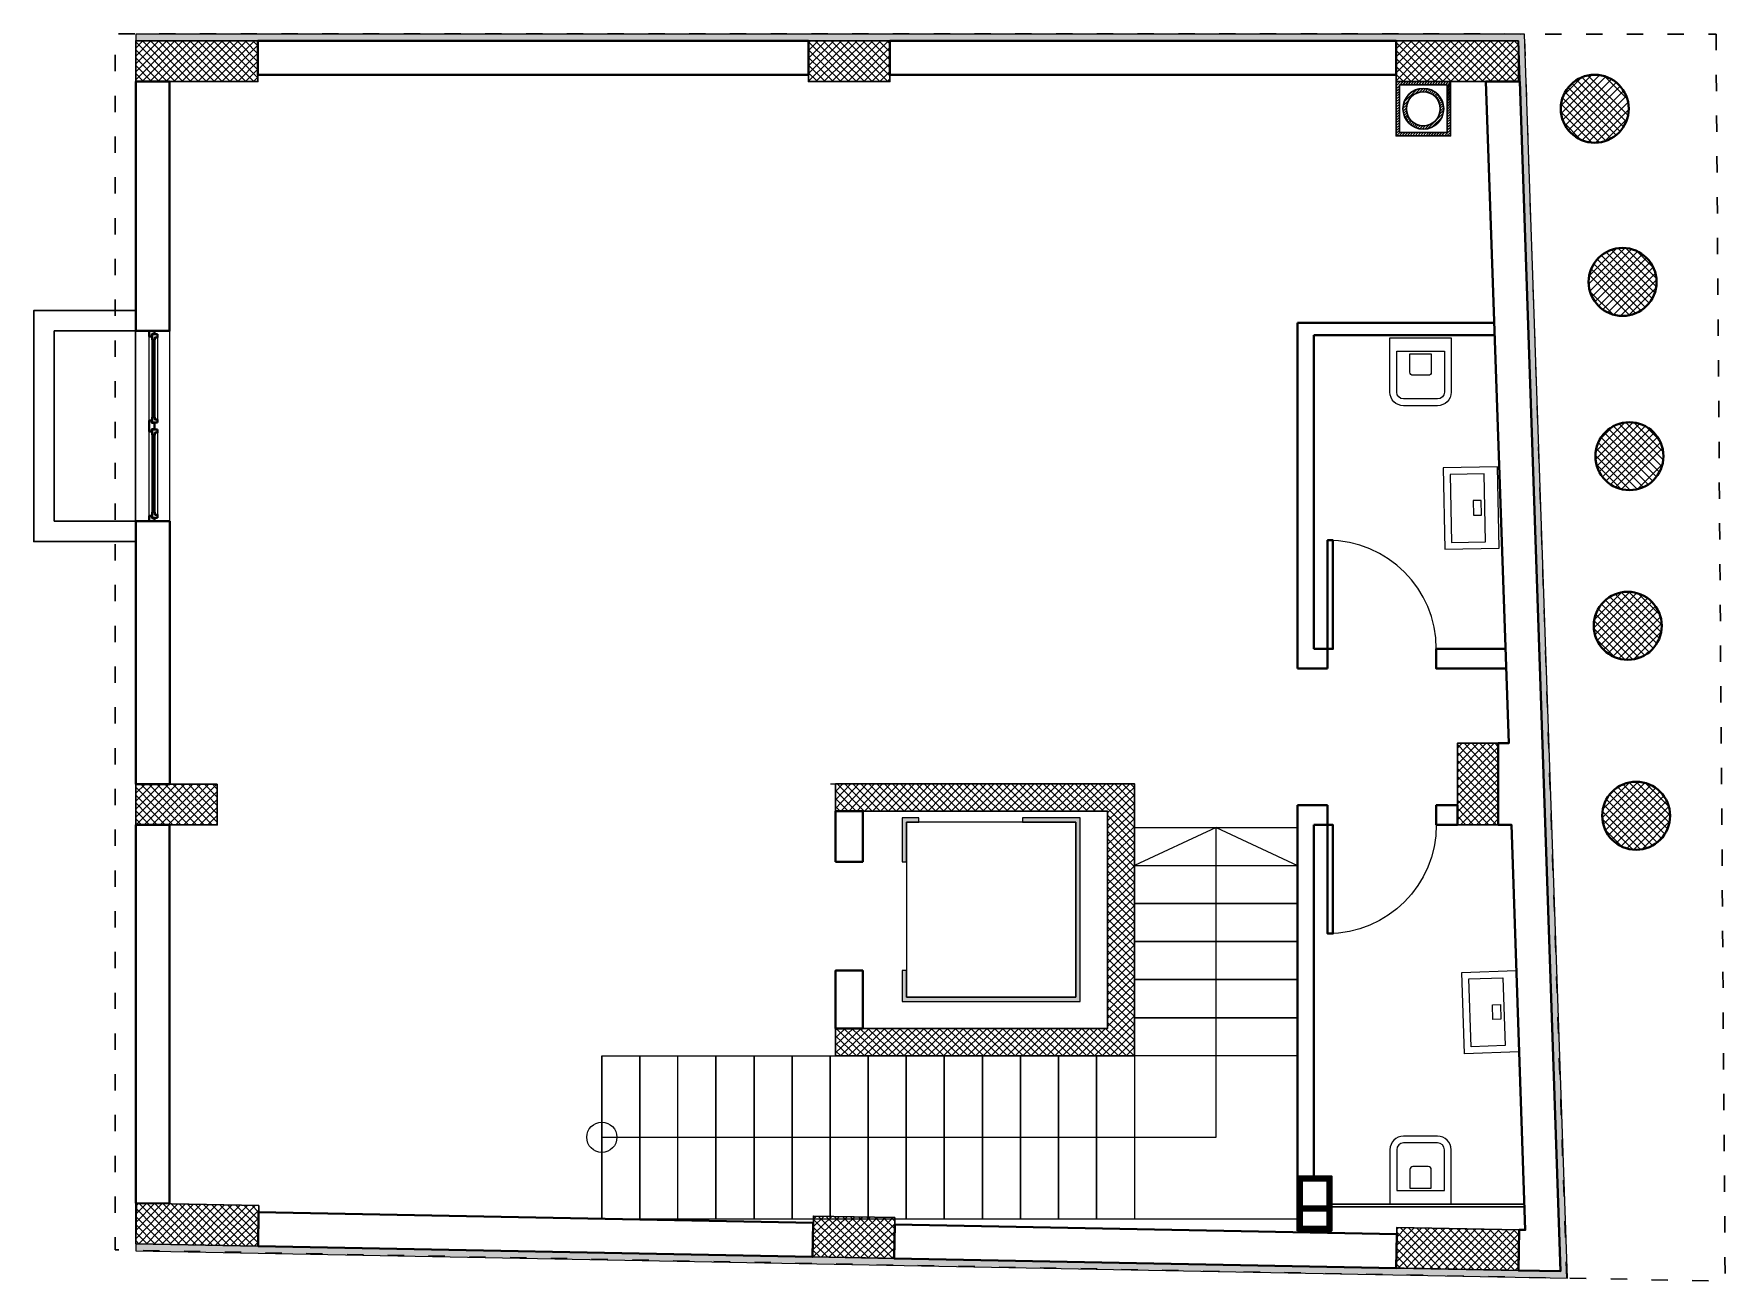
# Model space of a CAD drawing. Header units: metres. Extents: x 7512513 to 7512652, y 4692061 to 4692114.
# Drawn here: x 7512639.33 to 7512651.78, y 4692061.79 to 4692070.97 of the extents above; entities that cross this region are included whole.
import ezdxf

# ---------------------------------------------------------------- set-up
doc = ezdxf.new("R2010")
doc.units = ezdxf.units.M
doc.linetypes.add('ACAD_ISO03W100', pattern=[30, 12, -18])
for name, color, linetype, lineweight in [('0_Pen_No__1', 7, 'Continuous', 13), ('AA DIM', 251, 'Continuous', 5), ('AA MURET', 7, 'Continuous', 40), ('AA SHTYLLAT', 1, 'Continuous', 30), ('AAAA Muret', 250, 'Continuous', 40), ('Alumini', 251, 'Continuous', 40), ('betoni', 8, 'Continuous', 0), ('Dimensionet', 7, 'Continuous', 5), ('Muret', 7, 'Continuous', 40), ('Structural - Bearing_Pen_No__1', 7, 'Continuous', 13), ('Structural - Bearing_Pen_No__41', 7, 'Continuous', 25), ('XHami', 142, 'Continuous', 30)]:
    doc.layers.add(name, color=color, linetype=linetype, lineweight=lineweight)
pattern_1 = [(135, (-244766.9208745529, 428133.8312742143), (-2.916815472394509, -2.916815472394509), []), (225, (-244766.9208745529, 428133.8312742143), (2.916815472394508, -2.916815472394509), [])]
pattern_2 = [(45, (-244573.3968616643, 422160.7496063842), (-0.9722718241315029, 0.9722718241315029), [])]

# ---------------------------------------------------------------- blocks, each defined once
blk = doc.blocks.new('A$C689f42cd')
at = {"layer": 'XHami', "lineweight": 9}
for points in [[(0, 44.99996523324808), (0, -3.476675192359835e-05), (40, -3.476675192359835e-05, 0.414213562373095), (50, 9.999965233248076), (50, 34.99996523324808, 0.414213562373095), (40, 44.99996523324808)], [(10, 39.99996523324808), (10, 4.999965233248076), (40, 4.999965233248076, 0.4142135623730951), (45, 9.999965233248076), (45, 34.99996523324808, 0.4142135623730951), (40, 39.99996523324808)], [(11.80780048283486, 30.39880656804598), (11.80780048283486, 14.60112389845017), (25.34867134248634, 14.60112389845017, 0.4142135623730951), (27.60548315243068, 16.85793570839223), (27.60548315243068, 28.14199475810369, 0.4142135623730951), (25.34867134248634, 30.39880656804598)]]:
    blk.add_lwpolyline(points, format="xyb", close=True, dxfattribs=at)
blk = doc.blocks.new('A$C64b78965')
at = {"layer": 'Alumini'}
blk.add_lwpolyline([(6.503605254692957e-05, -9.82258643489331e-06), (6.503605254692957e-05, 79.99999017741357), (4.000065036052547, 79.99999017741357), (4.000065036052547, -9.82258643489331e-06)], close=True, dxfattribs=at)
at = {"layer": 'Alumini', "lineweight": 5}
blk.add_arc((6.503605254692957e-05, -9.82258643489331e-06), 80, 0, 90, dxfattribs=at)
blk = doc.blocks.new('A$C462e33df')
at = {"lineweight": 5}
h = blk.add_hatch(dxfattribs=at)
h.set_pattern_fill('ANSI31', color=256, scale=5)
h.set_pattern_definition([(45, (0, 0), (-0.4419417382415922, 0.4419417382415922), [])])
h.paths.add_polyline_path([(22, 17.92810057674069), (3, 17.92810057674069), (3, 37), (22, 37)], flags=16)
h.paths.add_polyline_path([(3, 14.92810057674069), (22, 14.92810057674069), (22, 3), (3, 3)], flags=16)
h.paths.add_polyline_path([(0, 0), (0, 40), (25, 40), (25, 0)])
at = {"layer": 'AA MURET'}
for points in [[(0, 0), (0, 40), (25, 40), (25, 0)], [(22, 17.92810057674069), (3, 17.92810057674069), (3, 37), (22, 37)], [(3, 14.92810057674069), (22, 14.92810057674069), (22, 3), (3, 3)]]:
    blk.add_lwpolyline(points, close=True, dxfattribs=at)
blk = doc.blocks.new('A$Cd8f2142d')
at = {"layer": 'XHami', "lineweight": 13}
blk.add_lwpolyline([(3.883446333929896e-05, 39.99999170249794), (60.00003883446334, 39.99999170249794), (60.00003883446334, -8.297502063214779e-06), (3.883446333929896e-05, -8.29767668619752e-06), (3.883446333929896e-05, 39.99999170249794)], dxfattribs=at)
for points in [[(55.00003883446334, 9.999991702497937), (5.000038834463339, 9.999991702497937), (5.000038834463339, 34.99999170249794), (55.00003883446334, 34.99999170249794)], [(24.58516224866617, 12.42611040489282), (24.58516224866617, 18.41060738987289), (35.41491542026051, 18.41060738987289), (35.41491542026051, 12.42611040489282)]]:
    blk.add_lwpolyline(points, close=True, dxfattribs=at)
blk = doc.blocks.new('A$C89e6d6e4')
at = {"layer": 'AA DIM'}
blk.add_lwpolyline([(-8.912562043406069e-05, 140.0000378796831), (24.99991087437957, 140.0000378796831)], dxfattribs=at)
at = {"layer": 'Alumini'}
for points in [[(8.799130662431708, 137.4915174691705), (12.79913066243171, 137.4915174691705), (12.79913066243171, 133.4915174691705), (10.79913066243171, 133.4915174691705), (10.79913066243171, 135.2366945336107), (8.799130662431708, 135.2366945336107)], [(10.99991087437957, 140.0000378796831), (14.99991087437957, 140.0000378796831), (14.99991087437957, 136.0000378796831), (12.99991087437957, 136.0000378796831), (12.99991087437957, 137.7452149441233), (10.99991087437957, 137.7452149441233)], [(8.799130662431708, 72.50855250860332), (12.79913066243171, 72.50855250860332), (12.79913066243171, 76.50855250860332), (10.79913066243171, 76.50855250860332), (10.79913066243171, 74.7633754441049), (8.799130662431708, 74.7633754441049)], [(8.799130662431708, 67.49151168757817), (12.79913066243171, 67.49151168757817), (12.79913066243171, 63.49151168757817), (10.79913066243171, 63.49151168757817), (10.79913066243171, 65.23668875201838), (8.799130662431708, 65.23668875201838)], [(8.799130662519019, 2.508546726836357), (12.79913066251902, 2.508546726836357), (12.79913066251902, 6.508546726836357), (10.79913066251902, 6.508546726836357), (10.79913066251902, 4.763369662337936), (8.799130662519019, 4.763369662337936)], [(10.99991087446688, 2.631632378324866e-05), (14.99991087446688, 2.631632378324866e-05), (14.99991087446688, 4.000026316323783), (12.99991087446688, 4.000026316323783), (12.99991087446688, 2.254849251825362), (10.99991087446688, 2.254849251825362)]]:
    blk.add_lwpolyline(points, close=True, dxfattribs=at)
at = {"layer": 'Alumini', "lineweight": 5}
for points in [[(10.79913066243171, 74.7633754441049), (8.799130662431708, 74.7633754441049), (8.799130662431708, 135.2366945336107), (10.79913066243171, 135.2366945336107)], [(10.79913066243171, 133.4915174691705), (12.79913066243171, 133.4915174691705), (12.79913066243171, 76.50855250860332), (10.79913066243171, 76.50855250860332)], [(14.99991087437957, 74.00003209809074), (12.99991087437957, 74.00003209809074), (12.99991087437957, 136.0000378796831), (14.99991087437957, 136.0000378796831)], [(10.79913066251902, 4.763369662337936), (8.799130662519019, 4.763369662337936), (8.799130662431708, 65.23668875201838), (10.79913066243171, 65.23668875201838)], [(10.79913066243171, 63.49151168757817), (12.79913066243171, 63.49151168757817), (12.79913066251902, 6.508546726836357), (10.79913066251902, 6.508546726836357)], [(14.99991087446688, 4.000026316323783), (12.99991087446688, 4.000026316323783), (12.99991087437957, 66.00003209809074), (14.99991087437957, 66.00003209809074)]]:
    blk.add_lwpolyline(points, close=True, dxfattribs=at)
at = {"layer": 'Alumini'}
for points in [[(14.99991087437957, 70.00003209809074), (14.99991087437957, 74.00003209809074), (12.99991087437957, 74.00003209809074), (12.99991087437957, 72.25485503359232), (10.99991087437957, 72.25485503359232), (10.99991087437957, 70.00003209809074)], [(14.99991087437957, 70.00003209809074), (14.99991087437957, 66.00003209809074), (12.99991087437957, 66.00003209809074), (12.99991087437957, 67.74520916253095), (10.99991087437957, 67.74520916253095), (10.99991087437957, 70.00003209809074)]]:
    blk.add_lwpolyline(points, dxfattribs=at)
at = {"layer": 'Muret', "lineweight": 9}
blk.add_lwpolyline([(24.99991087446688, 2.631632378324866e-05), (-8.912553312256932e-05, 2.631632378324866e-05), (-8.912562043406069e-05, 140.0000378796831), (24.99991087437957, 140.0000378796831)], close=True, dxfattribs=at)
at = {"layer": 'XHami'}
for points in [[(11.24874445490423, 133.4915174691705), (11.24874445490423, 76.50855250860332)], [(11.79913066243171, 133.4915174691705), (11.79913066243171, 76.50855250860332)], [(12.34951686995919, 133.4915174691705), (12.34951686995919, 76.50855250860332)], [(11.24874445490423, 63.49151168757817), (11.24874445499154, 6.508546726836357)], [(11.79913066243171, 63.49151168757817), (11.79913066251902, 6.508546726836357)], [(12.34951686995919, 63.49151168757817), (12.3495168700465, 6.508546726836357)]]:
    blk.add_lwpolyline(points, dxfattribs=at)
blk = doc.blocks.new('A$Cf1b2275d')
at = {"layer": 'AA MURET', "lineweight": 5}
h = blk.add_hatch(dxfattribs=at)
h.set_pattern_fill('ANSI31', color=256, scale=11)
h.set_pattern_definition(pattern_2)
h.paths.add_polyline_path([(2.5, 2.5), (2.5, 37.5), (37.5, 37.5), (37.5, 2.5)], flags=16)
h.paths.add_polyline_path([(0, 0), (0, 40), (40, 40), (40, 0)])
edge = h.paths.add_edge_path(flags=0)
edge.add_arc((20.0000000000291, 19.99999999994179), 15, 0, 360)
edge = h.paths.add_edge_path(flags=0)
edge.add_arc((20.0000000000291, 19.99999999994179), 12.5, 0, 360)
h = blk.add_hatch(dxfattribs=at)
h.set_pattern_fill('ANSI31', color=256, scale=11)
h.set_pattern_definition(pattern_2)
edge = h.paths.add_edge_path()
edge.add_arc((20.0000000000291, 19.99999999994179), 15, 0, 360)
edge = h.paths.add_edge_path(flags=17)
edge.add_arc((20.0000000000291, 19.99999999994179), 12.5, 0, 360)
at = {"layer": 'AA MURET', "lineweight": 30}
for points in [[(0, 0), (0, 40), (40, 40), (40, 0)], [(2.5, 2.5), (2.5, 37.5), (37.5, 37.5), (37.5, 2.5)]]:
    blk.add_lwpolyline(points, close=True, dxfattribs=at)
for radius in [15, 12.5]:
    blk.add_circle((20.0000000000291, 19.99999999994179), radius, dxfattribs=at)
blk = doc.blocks.new('A$C2bf4f88f')
at = {"color": 1, "linetype": 'ACAD_ISO03W100', "lineweight": 30, "flags": 128}
blk.add_lwpolyline([(6.727362556033768, 0.145987089141272), (-8.731929119676352e-05, 917.8693979836535), (1184.766752704978, 894.8388327114517), (1184.766752704978, -1.346564386039972e-05), (6.727362556033768, 0.145987089141272)], close=True, dxfattribs=at)
at = {"layer": 'betoni', "color": 1, "linetype": 'ACAD_ISO03W100', "elevation": -211.0000000000127, "flags": 128}
blk.add_lwpolyline([(116.5442786485655, 915.6039036518196), (147.5709912932944, 0.1285316365538165)], dxfattribs=at)
blk = doc.blocks.new('A$C56339b85')
at = {"lineweight": 9}
h = blk.add_hatch(dxfattribs=at)
h.set_pattern_fill('HEX', color=256, scale=5)
h.set_pattern_definition([(0, (-244766.9208745529, 428133.8312742143), (0, 1.082531754730548), [0.625, -1.25]), (120, (-244766.9208745529, 428133.8312742143), (-0.9375, -0.5412658773652739), [0.6249999999999998, -1.25]), (59.99999999999999, (-244766.2958745529, 428133.8312742143), (-0.9374999999999999, 0.5412658773652743), [0.625, -1.25])])
h.paths.add_polyline_path([(1169.597725087428, 895.4490386568359), (116.0834002249758, 915.7010083011701), (147.5709552257031, 0.1285359483445063), (1169.597725087428, 0.1285359483445063), (1169.597725087428, 5.128535948344506), (152.4019556656713, 5.128535948344506), (121.261783653521, 910.6000556644867), (1169.597725087428, 890.3515314816614)])
at = {"layer": 'AA DIM'}
h = blk.add_hatch(dxfattribs=at)
h.set_pattern_fill('ANSI37', color=256, scale=33, angle=90)
h.set_pattern_definition(pattern_1)
h.paths.add_polyline_path([(1079.035168841336, 862.0951444837847), (1079.614508366591, 892.0895500573679), (1169.597725087428, 890.3515314816614), (1169.018385562173, 860.3571259080782)])
h.paths.add_polyline_path([(610.926579736697, 871.1330940768239), (611.5041548621084, 901.1275336777326), (671.4930340639839, 899.972383426968), (670.9154589385726, 869.9779438260593)])
h.paths.add_polyline_path([(151.5504684743355, 880.0117651649634), (152.1275461799232, 910.0062143401592), (242.1108937054232, 908.2749812233378), (241.5338159998064, 878.280532048142)])
h.paths.add_polyline_path([(166.9897571822221, 582.0925104071503), (196.9897571822221, 582.0925104071503), (196.9897571822221, 522.0925104071503), (166.9897571822221, 522.0925104071503)])
h.paths.add_polyline_path([(1109.528697616013, 552.0925104072085), (1109.528697616013, 582.0925104072085), (1169.528697616013, 582.0925104072085), (1169.528697616013, 552.0925104072085)])
h.paths.add_polyline_path([(1079.597725087428, 5.128535948344506), (1079.597725087428, 35.12853594834451), (1169.597725087428, 35.12853594834451), (1169.597725087428, 5.128535948344506)])
h.paths.add_polyline_path([(614.5954958276998, 5.128535948344506), (614.5954958276998, 35.12853594834451), (674.5954958276998, 35.12853594834451), (674.5954958276998, 5.128535948344506)])
h.paths.add_polyline_path([(152.1108937054232, 5.128535948344506), (152.1108937054232, 35.12853594834451), (242.1108937054232, 35.12853594834451), (242.1108937054232, 5.128535948344506)])
h = blk.add_hatch(dxfattribs=at)
h.set_pattern_fill('ANSI37', color=256, scale=33, angle=90)
h.set_pattern_definition(pattern_1)
h.paths.add_polyline_path([(654.5954958276998, 551.9713738840073), (434.5954958277289, 551.9713738839491), (434.5954958277289, 751.9713738839491), (654.5954958277289, 751.9713738839491), (654.5954958277289, 731.9713738839491), (634.5954958277289, 731.9713738839491), (454.5954958277289, 731.9713738839491), (454.5954958277289, 571.9713738839491), (654.5954958276998, 571.9713738840073)])
h = blk.add_hatch(dxfattribs=at)
h.set_pattern_fill('ANSI37', color=256, scale=33, angle=90)
h.set_pattern_definition(pattern_1)
edge = h.paths.add_edge_path()
edge.add_arc((65.50781792550697, 575.3676935511176), 25, 0, 360)
edge = h.paths.add_edge_path()
edge.add_arc((71.70399386811187, 435.6035684458329), 25, 0, 360)
edge = h.paths.add_edge_path()
edge.add_arc((70.45066818970372, 310.7893086178228), 25, 0, 360)
edge = h.paths.add_edge_path()
edge.add_arc((75.50504650120274, 182.5786277783918), 25, 0, 360)
edge = h.paths.add_edge_path()
edge.add_arc((95.96641361285583, 55.12667473999318), 25, 0, 360)
at = {"layer": 'Structural - Bearing_Pen_No__41', "linetype": 'Continuous', "lineweight": 9, "true_color": 0x000000}
for points in [[(474.5954958277289, 711.9713731537922), (474.5954958277289, 576.971374703513), (517.0670631929534, 576.971374703513), (517.0670631929534, 580.0743235865375), (477.6984447106952, 580.0743235865375), (477.6984447106952, 708.8684242708259), (602.4925455141929, 708.8684242708259), (602.4925455141929, 689.3411188801401), (605.5954964237753, 689.3411188801401), (605.5954964237753, 711.9713731537922)], [(593.3537920869421, 580.0743235865375), (593.3537920869421, 576.971374703513), (605.5954964237753, 576.971374703513), (605.5954964237753, 609.2130770137883), (602.4925455141929, 609.2130770137883), (602.4925455141929, 580.0743235865375)]]:
    blk.add_hatch(color=18, dxfattribs=at).paths.add_polyline_path(points)
at = {"lineweight": 13, "flags": 128}
blk.add_lwpolyline([(152.1108937054232, 5.128535948344506), (121.261783653521, 910.6000556644285), (1169.597725087428, 890.3515314816614), (1169.597725087428, 5.128535948344506), (152.1108937054232, 5.128535948344506)], close=True, dxfattribs=at)
at = {"layer": '0_Pen_No__1', "linetype": 'Continuous', "lineweight": 9}
for p, q in [((826.5954958277289, 871.9713738839491), (314.5954958276998, 871.9713738838327)), ((434.5954958277289, 751.9713738839491), (434.5954958277289, 871.9713738838327)), ((434.5954958277289, 751.9713738839491), (434.5954958277289, 871.9713738838327)), ((462.5954958278453, 871.9713738838327), (462.5954958277289, 751.9713738839491)), ((462.5954958277289, 751.9713738839491), (462.5954958278453, 871.9713738838327)), ((490.5954958277289, 751.9713738839491), (490.5954958277289, 871.9713738838327)), ((490.5954958277289, 871.9713738838327), (490.5954958277289, 751.9713738839491)), ((518.5954958277289, 751.9713738839491), (518.595495827758, 871.9713738838327)), ((518.595495827758, 871.9713738838327), (518.5954958277289, 751.9713738839491)), ((546.5954958277289, 751.9713738839491), (546.5954958276998, 871.9713738838909)), ((546.5954958276998, 871.9713738838909), (546.5954958277289, 751.9713738839491)), ((574.5954958277289, 751.9713738839491), (574.5954958277289, 871.9713738839491)), ((574.5954958277289, 871.9713738839491), (574.5954958277289, 751.9713738839491)), ((602.5954958277289, 751.9713738839491), (602.5954958277289, 871.9713738839491)), ((602.5954958277289, 871.9713738839491), (602.5954958277289, 751.9713738839491)), ((630.5954958277289, 751.9713738839491), (630.5954958277289, 871.9713738839491)), ((630.5954958277289, 871.9713738839491), (630.5954958277289, 751.9713738839491)), ((658.5954958277289, 871.9713738839491), (658.5954958277289, 751.9713738839491)), ((658.5954958277289, 751.9713738839491), (658.5954958277289, 871.9713738839491)), ((686.5954958277289, 751.9713738839491), (686.5954958277289, 871.9713738839491)), ((686.5954958277289, 871.9713738839491), (686.5954958277289, 751.9713738839491)), ((714.5954958277289, 751.9713738839491), (714.5954958277289, 871.9713738838909)), ((714.5954958277289, 871.9713738838909), (714.5954958277289, 751.9713738839491)), ((742.5954958277289, 751.9713738839491), (742.5954958276998, 871.9713738839491)), ((742.5954958276998, 871.9713738839491), (742.5954958277289, 751.9713738839491)), ((770.5954958277289, 871.9713738840073), (770.5954958277289, 751.9713738839491)), ((798.5954958276998, 871.9713738839491), (798.5954958277289, 751.9713738839491)), ((798.5954958277289, 751.9713738839491), (798.5954958276998, 871.9713738839491)), ((826.5954958277289, 871.9713738839491), (826.5954958277289, 751.9713738839491)), ((826.5954958277289, 751.9713738839491), (826.5954958277289, 871.9713738839491)), ((826.5954958277289, 811.9713738839491), (374.5954958277289, 811.9713738839491)), ((374.5954958277289, 811.9713738839491), (374.5954958277289, 583.9713738839491)), ((314.5954958277289, 751.9713738839491), (434.5954958277289, 751.9713738839491)), ((314.5954958277289, 751.9713738839491), (434.5954958277289, 751.9713738839491)), ((434.5954958277289, 751.9713738839491), (434.5954958277289, 723.9713738839491)), ((462.5954958277289, 751.9713738839491), (434.5954958277289, 751.9713738839491)), ((490.5954958277289, 751.9713738839491), (462.5954958277289, 751.9713738839491)), ((518.5954958277289, 751.9713738839491), (490.5954958277289, 751.9713738839491)), ((546.5954958277289, 751.9713738839491), (518.5954958277289, 751.9713738839491)), ((574.5954958277289, 751.9713738839491), (546.5954958277289, 751.9713738839491)), ((602.5954958277289, 751.9713738839491), (574.5954958277289, 751.9713738839491)), ((630.5954958277289, 751.9713738839491), (602.5954958277289, 751.9713738839491)), ((826.5954958277289, 751.9713738839491), (630.5954958277289, 751.9713738839491)), ((434.5954958277289, 723.9713738839491), (314.5954958277289, 723.9713738839491)), ((314.5954958277289, 723.9713738839491), (434.5954958277289, 723.9713738839491)), ((434.5954958277289, 723.9713738839491), (434.5954958277289, 695.9713738839491)), ((434.5954958277289, 695.9713738839491), (314.5954958277289, 695.9713738839491)), ((314.5954958277289, 695.9713738839491), (434.5954958277289, 695.9713738839491)), ((434.5954958277289, 695.9713738839491), (434.5954958277289, 667.9713738839491)), ((314.5954958277289, 667.9713738839491), (434.5954958277289, 667.9713738839491)), ((434.5954958277289, 667.9713738839491), (314.5954958277289, 667.9713738839491)), ((434.5954958277289, 667.9713738839491), (434.5954958277289, 639.9713738839491)), ((314.5954958277289, 639.9713738839491), (434.5954958277289, 639.9713738839491)), ((434.5954958277289, 639.9713738839491), (314.5954958277289, 639.9713738839491)), ((434.5954958277289, 639.9713738839491), (434.5954958277289, 611.9713738839491)), ((434.5954958277289, 611.9713738839491), (314.5954958277289, 611.9713738839491)), ((374.5954958277289, 583.9713738839491), (314.5954958277289, 611.9713738839491)), ((374.5954958277289, 583.9713738839491), (434.5954958277289, 611.9713738839491)), ((434.5954958277289, 583.9713738839491), (314.5954958277289, 583.9713738839491))]:
    blk.add_line(p, q, dxfattribs=at)
blk.add_circle((826.5954958277289, 811.9713738839491), 11.10489659174345, dxfattribs=at)
at = {"layer": 'AA DIM'}
blk.add_lwpolyline([(1144.614357407583, 860.8284877442056), (1169.486823009036, 860.3571259080782), (1169.486823008978, 582.0925104072085), (1144.597725087428, 582.0925104072085)], close=True, dxfattribs=at)
blk.add_lwpolyline([(658.4388264803274, 551.9713738840073), (434.5954958277289, 551.9713738840073), (434.5954958277289, 751.9713738839491), (654.5954958277289, 751.9713738839491)], dxfattribs=at)
at = {"layer": 'AA MURET', "lineweight": 9}
blk.add_lwpolyline([(1169.597725087428, 895.4490386568359), (1169.597725087428, 895.4490386568359), (116.0834002249758, 915.7010083011701), (147.5709552257031, 0.1285359483445063), (1169.597725087428, 0.1285359483445063), (1169.597725087428, 5.128535948344506), (152.4019556656713, 5.128535948344506), (121.261783653521, 910.6000556644867), (1169.597725087428, 890.3515314816614), (1169.597725087428, 895.4490386568359)], dxfattribs=at)
at = {"layer": 'AA MURET'}
for points in [[(176.1131790191284, 35.12853594834451), (151.1043428504199, 35.12853594834451), (121.261783653521, 910.6000556644285), (152.1275013995473, 910.0038868148113), (151.5504684743355, 880.0117651649634), (147.1354087418877, 880.0967086332384), (157.2398871776822, 581.9713738838327), (166.9897571822221, 581.9713738838327), (166.9897571822221, 522.0925104071503), (159.2693848896888, 522.0925104071503), (176.1131790191284, 35.12853594834451)], [(611.0233286307775, 876.1574255144806), (611.4930340631981, 901.1277478206903), (242.1108937054232, 908.2749812233378), (241.6279347513337, 883.270530269423)], [(1079.131724882027, 867.0941837663413), (1079.486823008978, 892.0879588786629), (671.4930340631981, 899.9723834272008), (671.0117209134623, 874.9769887369475)], [(1169.528697616013, 582.0925104072085), (1144.597725087428, 582.0925104072085), (1144.614357407583, 860.8284877442056), (1169.486823009036, 860.3571259080782)], [(212.5954958277289, 582.0925104071503), (196.9897571822221, 582.0925104071503), (196.9897571822221, 567.6623745370307), (212.5954958277289, 567.6623745370307)], [(1144.552077127446, 358.6105231778929), (1169.528697616013, 358.6105231778929), (1169.528697616013, 552.0925104072085), (1144.552077127446, 552.0925104072085)], [(1169.597725087428, 35.12853594834451), (1144.597725087428, 35.12853594834451), (1144.666752558842, 218.6105231778929), (1169.597725087428, 218.6105231778929)], [(242.1108937054232, 5.128535948344506), (242.1108937054232, 30.12853594834451), (614.5954958276998, 30.12853594834451), (614.5954958276998, 5.128535948344506)], [(674.5954958276998, 5.128535948344506), (674.5954958276998, 30.12853594834451), (1079.597725087428, 30.12853594834451), (1079.597725087428, 5.128535948344506)]]:
    blk.add_lwpolyline(points, close=True, dxfattribs=at)
at = {"layer": 'AA MURET', "color": 146, "lineweight": 30, "true_color": 0x105689}
for points in [[(289.5954958277289, 863.1222449171473), (147.8758576223918, 863.1222449171473)], [(289.5954958277289, 861.1222449171473), (147.9432526410092, 861.1222449171473)]]:
    blk.add_lwpolyline(points, dxfattribs=at)
at = {"layer": 'AA MURET'}
for points in [[(161.1718021642882, 467.0925104072085), (212.5954958277289, 467.0925104072085), (212.5954958277289, 452.6623745370889), (161.6709319780057, 452.6623745370889)], [(302.5954958275543, 221.6326400270336), (169.6621130303247, 221.6326400270918)], [(314.5954958276416, 212.7835110604065), (169.9681991359976, 212.7835110604065)]]:
    blk.add_lwpolyline(points, dxfattribs=at)
at = {"layer": 'AA MURET', "lineweight": 30}
blk.add_lwpolyline([(1229.552077127388, 358.6105231778929), (1229.552077127388, 218.6105231778929), (1169.552077127388, 218.6105231778929), (1169.552077127388, 203.6105231778929), (1244.552077127388, 203.6105231778929), (1244.552077127504, 358.6105231778929), (1244.552077127504, 373.6105231778929), (1169.552077127446, 373.6105231777765), (1169.552077127388, 358.6105231778929)], close=True, dxfattribs=at)
at = {"layer": 'AA MURET'}
for centre in [(65.50781792550697, 575.3676935511176), (71.70399386811187, 435.6035684458329), (70.45066818970372, 310.7893086178228), (75.50504650120274, 182.5786277783918), (95.96641361285583, 55.12667473999318)]:
    blk.add_circle(centre, 25, dxfattribs=at)
at = {"layer": 'AA SHTYLLAT'}
for points in [[(151.5504684743355, 880.0117651649634), (152.1275461799232, 910.0062143401592), (242.1108937054232, 908.2749812233378), (241.5338159998064, 878.280532048142)], [(610.926579736697, 871.1330940768239), (611.5041548621084, 901.1275336777326), (671.4930340639839, 899.972383426968), (670.9154589385726, 869.9779438260593)], [(1079.035168841336, 862.0951444837847), (1079.614508366591, 892.0895500573679), (1169.597725087428, 890.3515314816614), (1169.018385562173, 860.3571259080782)], [(654.5954958276998, 551.9713738840073), (434.5954958277289, 551.9713738839491), (434.5954958277289, 751.9713738839491), (654.5954958277289, 751.9713738839491), (654.5954958277289, 731.9713738839491), (654.5954958277289, 731.9713738839491), (654.5954958277289, 731.9713738839491), (634.5954958277289, 731.9713738839491), (634.5954958277289, 731.9713738839491), (634.5954958277289, 731.9713738839491), (634.5954958277289, 731.9713738839491), (454.5954958277289, 731.9713738839491), (454.5954958277289, 571.9713738839491), (654.5954958276998, 571.9713738840073)], [(166.9897571822221, 582.0925104071503), (196.9897571822221, 582.0925104071503), (196.9897571822221, 522.0925104071503), (166.9897571822221, 522.0925104071503)], [(166.9897571822221, 582.0925104071503), (196.9897571822221, 582.0925104071503), (196.9897571822221, 522.0925104071503), (166.9897571822221, 522.0925104071503)], [(1109.528697616013, 552.0925104072085), (1109.528697616013, 582.0925104072085), (1169.528697616013, 582.0925104072085), (1169.528697616013, 552.0925104072085)], [(152.1108937054232, 5.128535948344506), (152.1108937054232, 35.12853594834451), (242.1108937054232, 35.12853594834451), (242.1108937054232, 5.128535948344506)], [(614.5954958276998, 5.128535948344506), (614.5954958276998, 35.12853594834451), (674.5954958276998, 35.12853594834451), (674.5954958276998, 5.128535948344506)], [(1079.597725087428, 5.128535948344506), (1079.597725087428, 35.12853594834451), (1169.597725087428, 35.12853594834451), (1169.597725087428, 5.128535948344506)]]:
    blk.add_lwpolyline(points, close=True, dxfattribs=at)
at = {"layer": 'AAAA Muret'}
for points in [[(314.5954958276416, 871.9713738838327), (314.5954958277289, 567.6623745370307)], [(302.5954958276998, 840.814801244007), (302.5954958277289, 582.0925104071503)], [(292.5954958277289, 582.0925104071503), (302.5954958277289, 582.0925104071503)], [(292.5954958277289, 567.6623745370307), (292.5954958277289, 582.0925104071503)], [(292.5954958277289, 567.6623745370307), (302.5954958277289, 567.6623745370307)], [(302.5954958277289, 567.6623745370307), (302.5954958277289, 567.6623745370307)], [(302.5954958277289, 567.6623745370307), (314.5954958277289, 567.6623745370307)], [(292.5954958277289, 467.0925104072085), (302.5954958277289, 467.0925104072085)], [(292.5954958277289, 467.0925104072085), (292.5954958277289, 452.6623745370889)], [(302.5954958277289, 467.0925104072085), (302.5954958277289, 467.0925104072085)], [(302.5954958277289, 467.0925104072085), (314.5954958277289, 467.0925104072085)], [(314.5954958276416, 212.7835110604065), (314.5954958277289, 467.0925104072085)], [(292.5954958277289, 452.6623745370889), (302.5954958277289, 452.6623745370889)], [(302.5954958275543, 221.6326400270336), (302.5954958277289, 452.6623745370889)]]:
    blk.add_lwpolyline(points, dxfattribs=at)
for points in [[(634.5954958277289, 731.9713738839491), (654.5954958277289, 731.9713738839491), (654.5954958277289, 689.3411188801401), (634.5954958277289, 689.3411188801401)], [(654.5954958277289, 609.2130770137883), (634.5954958276998, 609.2130770137883), (634.5954958276998, 571.9713738840073), (654.5954958277289, 571.9713738840073)]]:
    blk.add_lwpolyline(points, close=True, dxfattribs=at)
at = {"layer": 'betoni', "elevation": -211.0000000000127, "flags": 128}
blk.add_lwpolyline([(121.261783653521, 910.6000556644285), (152.4019556656713, 5.128535948344506)], dxfattribs=at)
at = {"layer": 'Structural - Bearing_Pen_No__1', "linetype": 'Continuous', "lineweight": 9, "flags": 128}
for points in [[(474.5954958277289, 711.9713731537922), (474.5954958277289, 576.971374703513), (517.0670631929534, 576.971374703513), (517.0670631929534, 580.0743235865375), (477.6984447106952, 580.0743235865375), (477.6984447106952, 708.8684242708259), (602.4925455141929, 708.8684242708259), (602.4925455141929, 689.3411188801401), (605.5954964237753, 689.3411188801401), (605.5954964237753, 711.9713731537922)], [(477.6984464147827, 580.0743244710029), (602.4925452406169, 580.0743244710029), (602.4925452406169, 708.8684232968953), (477.6984464147827, 708.8684232968953)], [(593.3537920869421, 580.0743235865375), (593.3537920869421, 576.971374703513), (605.5954964237753, 576.971374703513), (605.5954964237753, 609.2130770137883), (602.4925455141929, 609.2130770137883), (602.4925455141929, 580.0743235865375)]]:
    blk.add_lwpolyline(points, close=True, dxfattribs=at)
at = {"layer": 'AA DIM', "color": 1, "rotation": 180}
blk.add_blockref('A$C462e33df', (314.5954958277289, 880.814801244007), dxfattribs=at)
at = {"layer": 'AA DIM'}
blk.add_blockref('A$C89e6d6e4', (1144.666752558842, 218.6105231778929), dxfattribs=at)
at = {"layer": 'AA MURET'}
for name, p in [('A$C2bf4f88f', (-3.606866812333465e-05, 4.343397449702024e-06, 211.0000000000127)), ('A$Cf1b2275d', (202.1108937054232, 35.12853594834451))]:
    blk.add_blockref(name, p, dxfattribs=at)
at = {"layer": 'AA MURET', "rotation": 271.9299947669903}
blk.add_blockref('A$Cd8f2142d', (151.7138162526244, 749.2280608233996), dxfattribs=at)
at = {"layer": 'AA MURET', "xscale": -1, "rotation": 271.0456670724996}
blk.add_blockref('A$Cd8f2142d', (167.4682735557726, 318.5719561107107), dxfattribs=at)
at = {"layer": 'AAAA Muret', "xscale": -1}
blk.add_blockref('A$C64b78965', (292.5955608637887, 582.0925202297512), dxfattribs=at)
at = {"layer": 'AAAA Muret', "rotation": 180}
blk.add_blockref('A$C64b78965', (292.5955608637887, 452.6623647144879), dxfattribs=at)
at = {"layer": 'Dimensionet', "rotation": 269.9999999999999}
blk.add_blockref('A$C689f42cd', (201.6442724497465, 861.1222449171473), dxfattribs=at)
at = {"layer": 'Dimensionet', "xscale": -1, "rotation": 270.0000000000001}
blk.add_blockref('A$C689f42cd', (201.6442724497465, 223.6326400270918), dxfattribs=at)

msp = doc.modelspace()

# ---------------------------------------------------------------- block references
at = {"xscale": 0.01, "yscale": 0.01, "zscale": 0.01, "rotation": 180}
msp.add_blockref('A$C56339b85', (7512651.779573693, 4692070.968022779), dxfattribs=at)

doc.saveas('drawing.dxf')
